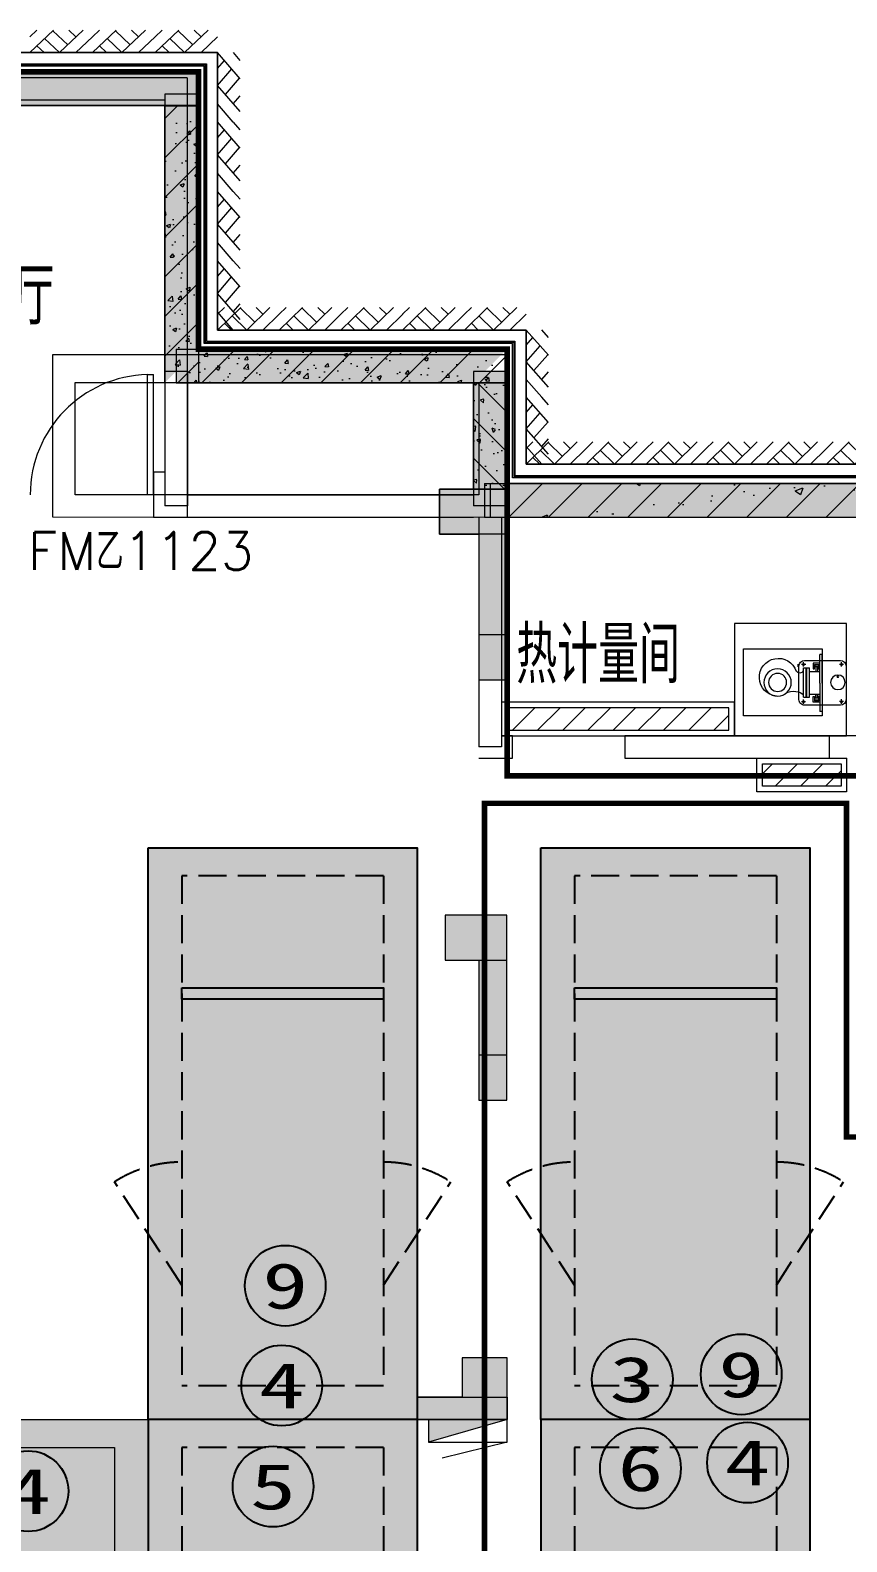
# Model space of a CAD drawing. Extents: x -264757 to 86229, y 4049843 to 4347093.
# Drawn here: x -60139 to -52861, y 4306218 to 4319702 of the extents above; entities that cross this region are included whole.
import ezdxf
from ezdxf.enums import TextEntityAlignment as Align

# ---------------------------------------------------------------- set-up
doc = ezdxf.new("R2010")
doc.units = 0
doc.header["$LTSCALE"] = 1000
doc.header["$MEASUREMENT"] = 0
doc.linetypes.add('AX-01DK-PB01$1$A-001-车位参照B1$0$A-001-车位参照B1$0$A-001-车位参照B1$0$A-H4-001-基本图形$0$A-001-车位B1$0$DASH', pattern=[0.35, 0.25, -0.1])
doc.linetypes.add('DASH', pattern=[0.35, 0.25, -0.1])
doc.layers.add('AX-01DK-PB01$0$AX-001DK-01-PB01-02$0$A-3-WinF(Text)', color=8, linetype='Continuous', plot=False)
for name, color, linetype in [('不利因素1-紧邻消火栓', 7, 'Continuous'), ('不利因素3-紧邻房间出入口', 7, 'Continuous'), ('不利因素4-紧邻行车坡道', 7, 'Continuous'), ('不利因素5-单面靠墙', 7, 'Continuous'), ('不利因素6-双面靠墙', 7, 'Continuous'), ('子母车位', 7, 'Continuous'), ('普通车位', 7, 'Continuous')]:
    doc.layers.add(name, color=color, linetype=linetype)
doc.layers.add('无关图层', color=8, linetype='Continuous', lineweight=0)
doc.layers.add('车位归属楼栋范围线', color=7, linetype='Continuous', true_color=0x19e6c7)
doc.styles.add('AX-01DK-PB01$0$AX-001DK-01-PB01-02$0$_TCH_WINDOW', font='SIMPLEX', dxfattribs={"bigfont": 'GBCBIG'})
doc.styles.add('AX-01DK-PB01$0$Standard', font='gbenor.shx', dxfattribs={"bigfont": 'gbcbig.shx'})
doc.styles.add('AX-01DK-PB01$1$AX-001DK-01-PB01-02$0$Standard', font='gbenor.shx', dxfattribs={"bigfont": 'gbcbig.shx'})
doc.styles.add('SX-ACK-PB01-WNC-ALL$0$黑体', font='simhei.ttf')
doc.styles.add('黑体', font='simhei.ttf')

# ---------------------------------------------------------------- blocks, each defined once
blk = doc.blocks.new('A$C7e5eb487')
at = {"layer": '普通车位', "true_color": 0xf18f8e}
h = blk.add_hatch(color=11, dxfattribs=at)
h.dxf.hatch_style = 1
h.paths.add_polyline_path([(2400, 0), (2400, -5300), (0, -5300), (0, 0)])
blk = doc.blocks.new('普通车位')
at = {"layer": '无关图层'}
for p, q in [((-2.253, 3.186), (0.077, 3.764)), ((1.352, -1.38), (0.077, 3.764)), ((-1.889, 2.967), (-0.142, 3.4)), ((1.001, -1.21), (-0.142, 3.4)), ((-0.977, -1.958), (-2.253, 3.186)), ((-0.746, -1.643), (-1.889, 2.967)), ((-0.746, -1.643), (1.001, -1.21)), ((-0.977, -1.958), (1.352, -1.38))]:
    blk.add_line(p, q, dxfattribs=at)
for points in [[(0.074, 2.527), (0.879, 1.777)], [(-1.673, 2.094), (-2.033, 1.054)]]:
    blk.add_lwpolyline(points, dxfattribs=at)
blk.add_lwpolyline([(0.76, -0.239), (-0.987, -0.673), (-1.011, -0.575), (0.736, -0.142)], close=True, dxfattribs=at)
for centre, start, end in [((0.074, 2.527), 283.9287, 316.9845), ((-1.673, 2.094), 250.873, 283.9287)]:
    blk.add_arc(centre, 1.1, start, end, dxfattribs=at)
at = {"layer": '普通车位', "xscale": -0.0009999999999999812, "yscale": 0.0009999999999999812, "zscale": 0.0009999999999999812, "rotation": 13.92873520577783}
blk.add_blockref('A$C7e5eb487', (0.077, 3.764), dxfattribs=at)
blk = doc.blocks.new('A$C741380cb')
at = {"layer": '子母车位', "true_color": 0x0617f9}
h = blk.add_hatch(color=5, dxfattribs=at)
h.dxf.hatch_style = 1
h.paths.add_polyline_path([(2400, 0), (2400, -10400), (0, -10400), (0, 0)])
blk = doc.blocks.new('子母车位1')
at = {"layer": '子母车位', "color": 8, "linetype": 'AX-01DK-PB01$1$A-001-车位参照B1$0$A-001-车位参照B1$0$A-001-车位参照B1$0$A-H4-001-基本图形$0$A-001-车位B1$0$DASH'}
for p, q in [((330318, -478521), (332118, -478521)), ((330318, -478521), (330318, -483071, 0)), ((332118, -478521), (332118, -483071, 0)), ((330318, -483071, 0), (332118, -483071, 0)), ((330318, -483621, 0), (332118, -483621, 0)), ((330318, -483621, 0), (330318, -488371)), ((332118, -483621, 0), (332118, -488371)), ((330318, -488371), (332118, -488371))]:
    blk.add_line(p, q, dxfattribs=at)
at = {"layer": '子母车位', "color": 83}
for p, q in [((330018, -483371, 0), (330018, -488671)), ((330018, -483371, 0), (332418, -483371, 0)), ((332418, -483371, 0), (332418, -488671)), ((330018, -488671), (332418, -488671))]:
    blk.add_line(p, q, dxfattribs=at)
blk.add_lwpolyline([(332418, -478271), (330018, -478271), (330018, -483371), (332418, -483371)], close=True, dxfattribs=at)
at = {"layer": '子母车位'}
blk.add_lwpolyline([(332118, -479521), (330318, -479521), (330318, -479621), (332118, -479621)], close=True, dxfattribs=at)
at = {"layer": '子母车位', "linetype": 'AX-01DK-PB01$1$A-001-车位参照B1$0$A-001-车位参照B1$0$A-001-车位参照B1$0$A-H4-001-基本图形$0$A-001-车位B1$0$DASH'}
for points in [[(330318, -482171), (329718, -481249)], [(332118, -482171), (332718, -481249)]]:
    blk.add_lwpolyline(points, dxfattribs=at)
at = {"layer": '子母车位', "elevation": 0}
blk.add_lwpolyline([(332118, -484621), (330318, -484621), (330318, -484721), (332118, -484721)], close=True, dxfattribs=at)
at = {"layer": '子母车位', "linetype": 'AX-01DK-PB01$1$A-001-车位参照B1$0$A-001-车位参照B1$0$A-001-车位参照B1$0$A-H4-001-基本图形$0$A-001-车位B1$0$DASH', "elevation": 0}
for points in [[(330318, -487471), (329718, -486549)], [(332118, -487471), (332718, -486549)]]:
    blk.add_lwpolyline(points, dxfattribs=at)
at = {"layer": '子母车位', "linetype": 'AX-01DK-PB01$1$A-001-车位参照B1$0$A-001-车位参照B1$0$A-001-车位参照B1$0$A-H4-001-基本图形$0$A-001-车位B1$0$DASH'}
for centre, start, end in [((330318, -482171, 0), 89.9997, 123.0554), ((332118, -482171, 0), 56.9439, 89.9997), ((330318, -487471), 89.9997, 123.0554), ((332118, -487471), 56.9439, 89.9997)]:
    blk.add_arc(centre, 1100, start, end, dxfattribs=at)
at = {"layer": '子母车位', "rotation": 179.9996583709065}
blk.add_blockref('A$C741380cb', (332418, -488671), dxfattribs=at)
blk = doc.blocks.new('20200722.21175556')
at = {"layer": '不利因素1-紧邻消火栓', "true_color": 0x3c6a45}
h = blk.add_hatch(color=97, dxfattribs=at)
h.dxf.hatch_style = 1
edge = h.paths.add_edge_path()
edge.add_arc((360, 360), 360, 0, 360)
at = {"layer": '不利因素1-紧邻消火栓'}
blk.add_circle((360, 360), 360, dxfattribs=at)
at = {"layer": '不利因素1-紧邻消火栓', "style": '黑体', "width": 1.390625}
blk.add_text('9', height=407, dxfattribs=at).set_placement((156, 156), (564, 156), align=Align.FIT)
blk = doc.blocks.new('20200722.21182971')
at = {"layer": '不利因素4-紧邻行车坡道', "true_color": 0x9591ce}
h = blk.add_hatch(color=193, dxfattribs=at)
h.dxf.hatch_style = 1
edge = h.paths.add_edge_path()
edge.add_arc((360, 360), 360, 0, 360)
at = {"layer": '不利因素4-紧邻行车坡道'}
blk.add_circle((360, 360), 360, dxfattribs=at)
at = {"layer": '不利因素4-紧邻行车坡道', "style": '黑体', "width": 1.390625}
blk.add_text('4', height=407, dxfattribs=at).set_placement((156, 156), (564, 156), align=Align.FIT)
blk = doc.blocks.new('SX-ACK-PB01-WNC-ALL$0$20200722.21182536')
at = {"layer": '不利因素3-紧邻房间出入口', "true_color": 0xe4d218}
h = blk.add_hatch(color=52, dxfattribs=at)
h.dxf.hatch_style = 1
edge = h.paths.add_edge_path()
edge.add_arc((360, 360), 360, 0, 360)
at = {"layer": '不利因素3-紧邻房间出入口'}
blk.add_circle((360, 360), 360, dxfattribs=at)
at = {"layer": '不利因素3-紧邻房间出入口', "style": 'SX-ACK-PB01-WNC-ALL$0$黑体', "width": 1.390625}
blk.add_text('3', height=407, dxfattribs=at).set_placement((156, 156), (564, 156), align=Align.FIT)
blk = doc.blocks.new('SX-ACK-PB01-WNC-ALL$0$20200722.21183209')
at = {"layer": '不利因素5-单面靠墙', "true_color": 0x6d711d}
h = blk.add_hatch(color=66, dxfattribs=at)
h.dxf.hatch_style = 1
edge = h.paths.add_edge_path()
edge.add_arc((360, 360), 360, 0, 360)
at = {"layer": '不利因素5-单面靠墙'}
blk.add_circle((360, 360), 360, dxfattribs=at)
at = {"layer": '不利因素5-单面靠墙', "style": 'SX-ACK-PB01-WNC-ALL$0$黑体', "width": 1.390625}
blk.add_text('5', height=407, dxfattribs=at).set_placement((156, 156), (564, 156), align=Align.FIT)
blk = doc.blocks.new('SX-ACK-PB01-WNC-ALL$0$20200722.21183455')
at = {"layer": '不利因素6-双面靠墙', "true_color": 0xf2b47b}
h = blk.add_hatch(color=31, dxfattribs=at)
h.dxf.hatch_style = 1
edge = h.paths.add_edge_path()
edge.add_arc((360, 360), 360, 0, 360)
at = {"layer": '不利因素6-双面靠墙'}
blk.add_circle((360, 360), 360, dxfattribs=at)
at = {"layer": '不利因素6-双面靠墙', "style": 'SX-ACK-PB01-WNC-ALL$0$黑体', "width": 1.390625}
blk.add_text('6', height=407, dxfattribs=at).set_placement((156, 156), (564, 156), align=Align.FIT)
blk = doc.blocks.new('AX-01DK-PB01$1$$LinePat$素土夯实')
at = {"layer": '无关图层'}
for p, q in [((0, -210), (210, 0)), ((120, -300), (420, 0)), ((420, 0), (608, -188)), ((495, -300), (795, 0)), ((615, 0), (705, -90)), ((315, -105), (502, -293)), ((210, -210), (300, -300)), ((705, -300), (795, -210))]:
    blk.add_line(p, q, dxfattribs=at)
blk = doc.blocks.new('PX-03CK-JSK$0$PX-CKB-P01-JSK$0$$0$水泵')
at = {"layer": '无关图层'}
for p, q in [((-25148, 231515, 0), (-25148, 231195, 0)), ((-25135, 231525, 0), (-25095, 231525, 0)), ((-25116, 231543, 0), (-25116, 231511, 0)), ((-25116, 231511, 0), (-25116, 231507, 0)), ((-24798, 231565, 0), (-25098, 231565, 0)), ((-24804, 231524, 0), (-24764, 231524, 0)), ((-24785, 231542, 0), (-24785, 231510, 0)), ((-24748, 231195, 0), (-24748, 231515, 0)), ((-24903, 231492, 0), (-24880, 231492, 0)), ((-24785, 231510, 0), (-24785, 231506, 0)), ((-24644, 231352, 0), (-25244, 231352, 0)), ((-25244, 231352, 0), (-25244, 230652, 0)), ((-24950, 231351, 0), (-25204, 231351, 0)), ((-25204, 231351, 0), (-25204, 231330, 0)), ((-24950, 231330, 0), (-25204, 231330, 0)), ((-25120, 231330, 0), (-25120, 231273, 0)), ((-25120, 231273, 0), (-25070, 231273, 0)), ((-25108, 231323, 0), (-25067, 231323, 0)), ((-25108, 231284, 0), (-25108, 231323, 0)), ((-25070, 231284, 0), (-25108, 231284, 0)), ((-25103, 231315, 0), (-25103, 231292, 0)), ((-25085, 231320, 0), (-25098, 231320, 0)), ((-25098, 231287, 0), (-25084, 231287, 0)), ((-25084, 231323, 0), (-25084, 231284, 0)), ((-25084, 231310, 0), (-25052, 231310, 0)), ((-25084, 231297, 0), (-25052, 231297, 0)), ((-25055, 231310, 0), (-25083, 231310, 0)), ((-25070, 231273, 0), (-25070, 231284, 0)), ((-25067, 231323, 0), (-25067, 231330, 0)), ((-25052, 231328, 0), (-25052, 231239, 0)), ((-24950, 231351, 0), (-24696, 231351, 0)), ((-24950, 231330, 0), (-24696, 231330, 0)), ((-24846, 231239, 0), (-24846, 231328, 0)), ((-24846, 231312, 0), (-24807, 231312, 0)), ((-24844, 231299, 0), (-24806, 231299, 0)), ((-24827, 231323, 0), (-24827, 231330, 0)), ((-24785, 231323, 0), (-24827, 231323, 0)), ((-24824, 231284, 0), (-24785, 231284, 0)), ((-24824, 231273, 0), (-24824, 231284, 0)), ((-24773, 231273, 0), (-24824, 231273, 0)), ((-24807, 231322, 0), (-24807, 231284, 0)), ((-24793, 231319, 0), (-24807, 231319, 0)), ((-24807, 231289, 0), (-24793, 231289, 0)), ((-24788, 231294, 0), (-24788, 231314, 0)), ((-24785, 231284, 0), (-24785, 231323, 0)), ((-24773, 231324, 0), (-24773, 231332, 0)), ((-24773, 231330, 0), (-24773, 231273, 0)), ((-24696, 231351, 0), (-24696, 231330, 0)), ((-24644, 230652, 0), (-24644, 231352, 0)), ((-25136, 231186, 0), (-25096, 231186, 0)), ((-25106, 231185, 0), (-25129, 231185, 0)), ((-25117, 231204, 0), (-25117, 231172, 0)), ((-25117, 231172, 0), (-25117, 231168, 0)), ((-25098, 231145, 0), (-24798, 231145, 0)), ((-25077, 231185, 0), (-25077, 231238, 0)), ((-25077, 231215, 0), (-24815, 231215, 0)), ((-25077, 231208, 0), (-24815, 231208, 0)), ((-25077, 231185, 0), (-24815, 231185, 0)), ((-25076, 231238, 0), (-24815, 231238, 0)), ((-24815, 231185, 0), (-24815, 231238, 0)), ((-24781, 231136, 0), (-24805, 231136, 0)), ((-24804, 231186, 0), (-24764, 231186, 0)), ((-24785, 231205, 0), (-24785, 231173, 0)), ((-24785, 231173, 0), (-24785, 231169, 0)), ((-25244, 230652, 0), (-24644, 230652, 0))]:
    blk.add_line(p, q, dxfattribs=at)
for centre, radius in [((-25117, 231525, 0), 8.75), ((-24944, 231492, 0), 65), ((-24785, 231524, 0), 8.75), ((-24891, 231492, 0), 7.88), ((-25117, 231186, 0), 8.75), ((-24785, 231186, 0), 8.75), ((-24945, 230955, 0), 122), ((-24945, 230955, 0), 80.5)]:
    blk.add_circle(centre, radius, dxfattribs=at)
for centre, radius, start, end in [((-25098, 231515, 0), 50, 90.0002, 180.0002), ((-24798, 231515, 0), 50, 0.0002, 90.0002), ((-25098, 231315, 0), 5.18, 90.0002, 180.0002), ((-25098, 231292, 0), 5.18, 180.0002, 270.0002), ((-24793, 231314, 0), 5.18, 0.0002, 90.0002), ((-24793, 231294, 0), 5.18, 270.0002, 0.0002), ((-25098, 231195, 0), 50, 180.0002, 270.0002), ((-24899, 230961, 0), 169, 185.2838, 71.5275), ((-25165, 231098, 0), 142, 319.6544, 36.6268), ((-24826, 231152, 0), 34.6, 117.9765, 237.6187), ((-24798, 231195, 0), 50, 270.0002, 0.0002)]:
    blk.add_arc(centre, radius, start, end, dxfattribs=at)
blk = doc.blocks.new('AX-01DK-PB01$0$$DorLib2D$00000001')
at = {"layer": '无关图层'}
for p, q in [((0.45, 0.975), (0.5, 0.975)), ((0.45, 0), (0.45, 0.975)), ((0.5, 0), (0.5, 0.975)), ((0.5, 0), (0.45, 0))]:
    blk.add_line(p, q, dxfattribs=at)
at = {"layer": '无关图层', "lineweight": 13}
blk.add_arc((0.475, 0), 0.975, 91.4693, 180, dxfattribs=at)
blk = doc.blocks.new('PX-03CK-XHS$1$$TWTSYS$00000508')
at = {"layer": '无关图层'}
for p, q in [((-0.5, 0.5), (0.324, 1.224)), ((-0.5, 0.5), (-0.5, -0.5)), ((-0.5, -0.5), (0.5, 0.5)), ((0.5, 0.5), (-0.5, 0.5)), ((0.5, -0.5), (0.5, 0.5)), ((-0.5, -0.5), (0.5, -0.5))]:
    blk.add_line(p, q, dxfattribs=at)
blk.add_solid([(0.5, -0.5), (0.5, 0.5), (-0.5, -0.5)], dxfattribs=at)

msp = doc.modelspace()

# ---------------------------------------------------------------- hatches: boundary and pattern name
at = {"layer": '无关图层'}
h = msp.add_hatch(dxfattribs=at)
h.set_pattern_fill('ARMORED', color=256, scale=50, style=0)
h.set_pattern_definition([(50, (-4706.13, 213902.15), (358.630091, -31.376067), [37.5, -412.5]), (355, (-4706.13, 213902.15), (-69.375667, 376.096067), [30, -330]), (100.4514, (-4676.25, 213899.54), (289.25469, 344.71977), [31.870095, -350.571056]), (46.1842, (-4706.13, 214002.15), (533.620524, -82.759507), [56.25, -618.75]), (96.6356, (-4661.66, 213995.25), (467.33135, 487.058935), [47.805144, -525.8565]), (351.1842, (-4706.13, 214002.15), (467.33097, 487.0593), [45, -495]), (21, (-4656.13, 213977.15), (298.453526, -201.309445), [37.5, -412.5]), (326, (-4656.13, 213977.15), (121.657666, 362.575023), [30, -330]), (71.4514, (-4631.26, 213960.37), (420.111314, 161.265248), [31.870095, -350.571056]), (37.5, (-4706.13, 213902.15), (6.0799277, 166.446927), [0, -326, 0, -335, 0, -331.25]), (7.5, (-4706.13, 213902.15), (131.534769, 197.205856), [0, -191, 0, -318.5, 0, -126.25]), (327.5, (-4817.63, 213902.15), (266.911218, -11.277436), [0, -125, 0, -390, 0, -517.5]), (317.5, (-4867.63, 213902.15), (291.593085, 50.052491), [0, -162.5, 0, -259, 0, -367.5]), (45, (-4706.13, 213902.15), (-176.776695, 176.776695), [])])
h.paths.add_polyline_path([(-68339.1, 4319330.2), (-58639, 4319330.4), (-58639, 4319030.4), (-68339.1, 4319030.2)])
for points in [[(-68139.1, 4319030.2), (-58938.7, 4319031.5), (-58638.7, 4319331.6), (-68139.1, 4319330.2)], [(-58938.7, 4319130.2), (-58939, 4316557.4), (-58639, 4316857.4), (-58638.7, 4319130.2)], [(-58838.9, 4316557.4), (-56189.3, 4316557.4), (-55889.3, 4316857.4), (-58838.9, 4316857.4)], [(-56189.3, 4316657.4), (-56189.2, 4315458), (-55889.2, 4315458), (-55889.3, 4316657.4)], [(-56089.2, 4315358.3), (-56039.7, 4315358.4), (-56039.7, 4315658.4), (-56089.2, 4315658.3)], [(-56039.7, 4315658.4), (-56039.7, 4315358.4), (-48289.1, 4315359.3), (-48589, 4315659.2)], [(-56490.3, 4315207.8), (-56490.3, 4315607.8), (-55889.9, 4315607.8), (-55889.9, 4315207.8)], [(-56140.1, 4313907.8), (-55890.1, 4313907.8), (-55890.1, 4314307.8), (-56140.1, 4314307.8)], [(-56439.9, 4311407.6), (-55889.9, 4311407.6), (-55889.9, 4311807.6), (-56439.9, 4311807.6)], [(-56140.1, 4310157.6), (-55889.9, 4310157.6), (-55889.9, 4310557.6), (-56140.1, 4310557.6)], [(-56689, 4307308), (-55889, 4307308), (-55889, 4307858), (-56289, 4307858), (-56289, 4307508), (-56689, 4307508)]]:
    msp.add_hatch(color=256, dxfattribs=at).paths.add_polyline_path(points)
h = msp.add_hatch(dxfattribs=at)
h.set_pattern_fill('ARMORED', color=256, scale=50, style=0)
h.set_pattern_definition([(50, (-9399.7, -50.23), (358.630091, -31.376067), [37.5, -412.5]), (355, (-9399.7, -50.23), (-69.375667, 376.096067), [30, -330]), (100.4514, (-9369.8, -52.85), (289.25469, 344.71977), [31.870095, -350.571056]), (46.1842, (-9399.7, 49.77), (533.620524, -82.759507), [56.25, -618.75]), (96.6356, (-9355.2, 42.87), (467.33135, 487.058935), [47.805144, -525.8565]), (351.1842, (-9399.7, 49.77), (467.33097, 487.0593), [45, -495]), (21, (-9349.7, 24.77), (298.453526, -201.309445), [37.5, -412.5]), (326, (-9349.7, 24.77), (121.657666, 362.575023), [30, -330]), (71.4514, (-9324.8, 8), (420.111314, 161.265248), [31.870095, -350.571056]), (37.5, (-9399.69, -50.23), (6.0799277, 166.446927), [0, -326, 0, -335, 0, -331.25]), (7.5, (-9399.69, -50.23), (131.534769, 197.205856), [0, -191, 0, -318.5, 0, -126.25]), (327.5, (-9511.19, -50.23), (266.911218, -11.277436), [0, -125, 0, -390, 0, -517.5]), (317.5, (-9561.19, -50.23), (291.593085, 50.052491), [0, -162.5, 0, -259, 0, -367.5]), (45, (-9399.69, -50.23), (-176.776695, 176.776695), [])])
h.paths.add_polyline_path([(-58939.6, 4319027.8), (-58639.4, 4319027.8), (-58639.4, 4316557.8), (-58939.6, 4316557.8)])
h = msp.add_hatch(dxfattribs=at)
h.set_pattern_fill('ARMORED', color=256, scale=50, style=0)
h.set_pattern_definition([(50, (-19706.5, 215349.53), (358.630091, -31.376067), [37.5, -412.5]), (355, (-19706.5, 215349.53), (-69.375667, 376.096067), [30, -330]), (100.4514, (-19676.6, 215346.92), (289.25469, 344.71977), [31.870095, -350.571056]), (46.1842, (-19706.5, 215449.53), (533.620524, -82.759507), [56.25, -618.75]), (96.6356, (-19662.03, 215442.64), (467.33135, 487.058935), [47.805144, -525.8565]), (351.1842, (-19706.5, 215449.53), (467.33097, 487.0593), [45, -495]), (21, (-19656.5, 215424.53), (298.453526, -201.309445), [37.5, -412.5]), (326, (-19656.5, 215424.53), (121.657666, 362.575023), [30, -330]), (71.4514, (-19631.62, 215407.76), (420.111314, 161.265248), [31.870095, -350.571056]), (37.5, (-19706.5, 215349.53), (6.0799277, 166.446927), [0, -326, 0, -335, 0, -331.25]), (7.5, (-19706.5, 215349.53), (131.534769, 197.205856), [0, -191, 0, -318.5, 0, -126.25]), (327.5, (-19818, 215349.53), (266.911218, -11.277436), [0, -125, 0, -390, 0, -517.5]), (317.5, (-19868, 215349.53), (291.593085, 50.052491), [0, -162.5, 0, -259, 0, -367.5]), (45, (-19706.5, 215349.53), (-176.776695, 176.776695), [])])
h.paths.add_polyline_path([(-58639.4, 4316557.6), (-55889.6, 4316557.6), (-55889.6, 4316857.6), (-58639.4, 4316857.6)])
h = msp.add_hatch(dxfattribs=at)
h.set_pattern_fill('ARMORED', color=256, scale=50, angle=90, style=0)
h.set_pattern_definition([(140, (4045318.1, 4384540.46), (31.376067, 358.630091), [37.5, -412.5]), (85, (4045318.1, 4384540.46), (-376.096067, -69.375667), [30, -330]), (190.4514, (4045320.7, 4384570.34), (-344.71977, 289.25469), [31.870095, -350.571056]), (136.1842, (4045218.1, 4384540.46), (82.759507, 533.620524), [56.25, -618.75]), (186.6356, (4045225, 4384584.9), (-487.058935, 467.33135), [47.805144, -525.8565]), (81.1842, (4045218.1, 4384540.46), (-487.0593, 467.33097), [45, -495]), (111, (4045243.1, 4384590.46), (201.309445, 298.453526), [37.5, -412.5]), (56, (4045243.1, 4384590.46), (-362.575023, 121.657666), [30, -330]), (161.4514, (4045259.87, 4384615.33), (-161.265248, 420.111314), [31.870095, -350.571056]), (127.5, (4045318.09, 4384540.46), (-166.446927, 6.0799277), [0, -326, 0, -335, 0, -331.25]), (97.5, (4045318.09, 4384540.46), (-197.205856, 131.534769), [0, -191, 0, -318.5, 0, -126.25]), (57.5, (4045318.09, 4384428.96), (11.277436, 266.911218), [0, -125, 0, -390, 0, -517.5]), (47.5, (4045318.1, 4384378.96), (-50.052491, 291.593085), [0, -162.5, 0, -259, 0, -367.5]), (135, (4045318.1, 4384540.46), (-176.776695, -176.776695), [])])
h.paths.add_polyline_path([(-55890, 4316557.6), (-55889.9, 4315607.8), (-56189.9, 4315607.8), (-56189.9, 4316557.6)])
h = msp.add_hatch(dxfattribs=at)
h.set_pattern_fill('钢筋混凝土', color=256, scale=100)
h.set_pattern_definition([(45, (3e-05, 250), (-176.776695, 176.776695), []), (50, (3e-05, 250), (717.26018, -62.752135), [75, -825]), (355, (3e-05, 250), (-138.75133, 752.19213), [60, -660]), (100.4514, (59.8, 244.8), (578.50938, 689.43954), [63.74019, -701.14211]), (46.1842, (3e-05, 450), (1067.24105, -165.51901), [112.5, -1237.5]), (96.6356, (88.9, 436.2), (934.6627, 974.11787), [95.6103, -1051.713]), (351.1842, (3e-05, 450), (934.66195, 974.1186), [90, -990]), (21, (100, 400), (596.90705, -402.61889), [75, -825]), (326, (100, 400), (243.31533, 725.15005), [60, -660]), (71.4514, (149.74, 366.45), (840.22263, 322.5305), [63.74019, -701.14211]), (37.5, (3e-05, 250), (12.159855, 332.893854), [0, -652, 0, -670, 0, -662.5]), (7.5, (3e-05, 250), (263.069537, 394.411712), [0, -382, 0, -637, 0, -252.5]), (327.5, (-223, 250), (533.822436, -22.554872), [0, -250, 0, -780, 0, -1035]), (317.5, (-323, 250), (583.18617, 100.10498), [0, -325, 0, -518, 0, -735])])
h.paths.add_polyline_path([(-55889, 4315658), (-55889, 4315358), (-48588.1, 4315358), (-48588.1, 4315658)])
h = msp.add_hatch(color=256, dxfattribs=at)
h.dxf.hatch_style = 1
h.paths.add_polyline_path([(-56490.3, 4315607.8), (-56490.3, 4315207.8), (-56140.1, 4315207.8), (-56140.1, 4313907.8), (-55890.1, 4313907.8), (-55890.1, 4315607.8)])
h = msp.add_hatch(dxfattribs=at)
h.set_pattern_fill('ANSI31', color=256, scale=100, angle=360)
h.set_pattern_definition([(45, (-7233.6, 241700.74), (-112.2532015, 112.2532015), [])])
h.paths.add_polyline_path([(-53912.3, 4313658.6), (-55889.7, 4313658.6), (-55889.7, 4313458.7), (-53912.3, 4313458.7)])
h = msp.add_hatch(dxfattribs=at)
h.set_pattern_fill('ANSI31', color=256, scale=100, angle=360)
h.set_pattern_definition([(45, (-6097.22, 237300.24), (-112.2532015, 112.2532015), [])])
h.paths.add_polyline_path([(-53612.3, 4313158.8), (-52912.3, 4313158.8), (-52912.3, 4312958.9), (-53612.3, 4312958.9)])
h = msp.add_hatch(color=256, dxfattribs=at)
h.dxf.hatch_style = 1
h.paths.add_polyline_path([(-56439.9, 4311807.6), (-56439.9, 4311407.6), (-56140.1, 4311407.6), (-56140.1, 4310157.6), (-55889.9, 4310157.6), (-55889.9, 4311807.6)])
h = msp.add_hatch(color=256, dxfattribs=at)
h.dxf.hatch_style = 1
h.paths.add_polyline_path([(-56689, 4307508), (-55889, 4307508), (-55889, 4307308), (-56689, 4307308)])

# ---------------------------------------------------------------- linework, layer by layer
for p, q in [((-58469.1, 4319501.6), (-68509.4, 4319502.1)), ((-68509.4, 4319502.1), (-58469.1, 4319501.6)), ((-58469.4, 4317027.4), (-58469.1, 4319501.6)), ((-58469.1, 4319501.6), (-58469.4, 4317027.4)), ((-68409.4, 4319402.1), (-58569.1, 4319401.6)), ((-68399.4, 4319392.1), (-58579.1, 4319391.6)), ((-58589.1, 4319381.6), (-68389.4, 4319382.1)), ((-68139.1, 4319330.2), (-58638.7, 4319331.6)), ((-58739.2, 4319278), (-62039.6, 4319278)), ((-58739.2, 4319278), (-58739.2, 4315358)), ((-58589.3, 4316907.4), (-58589.1, 4319381.6)), ((-58579.1, 4319391.6), (-58579.3, 4316917.4)), ((-58569.1, 4319401.6), (-58569.3, 4316927.4)), ((-68139.1, 4319030.2), (-58938.7, 4319031.5)), ((-58939.2, 4319078), (-62039.6, 4319078)), ((-58939.2, 4319078), (-58939.2, 4315758)), ((-58938.7, 4319130.2), (-58939, 4316557.4)), ((-58638.7, 4319130.2), (-58938.7, 4319130.2)), ((-58638.7, 4319130.2), (-58639, 4316857.4)), ((-55720, 4317027.6), (-58469.4, 4317027.4)), ((-58469.4, 4317027.4), (-55720, 4317027.6)), ((-55719.4, 4315829.6), (-55720, 4317027.6)), ((-55720, 4317027.6), (-55719.4, 4315829.6)), ((-58838.9, 4316857.4), (-55889.3, 4316857.4)), ((-58838.9, 4316857.4), (-58838.9, 4316557.4)), ((-55839.9, 4316907.6), (-58589.3, 4316907.4)), ((-58579.3, 4316917.4), (-55829.9, 4316917.6)), ((-58569.3, 4316927.4), (-55819.9, 4316927.6)), ((-55839.4, 4315709.6), (-55839.9, 4316907.6)), ((-55829.9, 4316917.6), (-55829.4, 4315719.6)), ((-55819.9, 4316927.6), (-55819.4, 4315729.6)), ((-58939, 4316657.4), (-58938.9, 4315458)), ((-58739, 4316657.4), (-58939, 4316657.4)), ((-58739, 4316657.4), (-58738.9, 4315458)), ((-56189.3, 4316657.4), (-56189.2, 4315458)), ((-55889.3, 4316657.4), (-56189.3, 4316657.4)), ((-55889.3, 4316657.4), (-55889.2, 4315458)), ((-58838.9, 4316557.4), (-56189.3, 4316557.4)), ((-48758.6, 4315829.6), (-55719.4, 4315829.6)), ((-55719.4, 4315829.6), (-48758.6, 4315829.6)), ((-58939.2, 4315758), (-59039.4, 4315758)), ((-59039.4, 4315758), (-59039.4, 4315358)), ((-56089.2, 4315658.3), (-56039.7, 4315658.4)), ((-56089.2, 4315658.3), (-56089.2, 4315358.3)), ((-56039.7, 4315658.4), (-48589, 4315659.2)), ((-56039.7, 4315658.4), (-56039.7, 4315358.4)), ((-48638.5, 4315709.6), (-55839.4, 4315709.6)), ((-55829.4, 4315719.6), (-48648.5, 4315719.6)), ((-55819.4, 4315729.6), (-48658.5, 4315729.6)), ((-58738.9, 4315558), (-56189.2, 4315558.3)), ((-58738.9, 4315458), (-58938.9, 4315458)), ((-55889.2, 4315458), (-56189.2, 4315458)), ((-59039.4, 4315358), (-58739.2, 4315358)), ((-58938.9, 4315358), (-56189.2, 4315358.3)), ((-56139.7, 4315358.3), (-56139.7, 4313308.7)), ((-56089.2, 4315358.3), (-56039.7, 4315358.4)), ((-56039.7, 4315358.4), (-48289.1, 4315359.3)), ((-55939.7, 4315358.4), (-55939.7, 4313308.7)), ((-55840, 4313408.7), (-55939.7, 4313408.7)), ((-55840, 4313208.7), (-55840, 4313408.7)), ((-52659.3, 4313408.8), (-54840, 4313408.7)), ((-54840, 4313408.7), (-54840, 4313208.7)), ((-53016.4, 4313208.8), (-53016.4, 4313408.8)), ((-55939.7, 4313308.7), (-56139.7, 4313308.7)), ((-56139.7, 4313208.7), (-55840, 4313208.7)), ((-54840, 4313208.7), (-52859.3, 4313208.8))]:
    msp.add_line(p, q, dxfattribs=at)
for points in [[(-68339.1, 4319330.2), (-58639, 4319330.4), (-58639, 4319030.4), (-68339.1, 4319030.2)], [(-58939.6, 4319027.8), (-58639.4, 4319027.8), (-58639.4, 4316557.8), (-58939.6, 4316557.8)], [(-58639.4, 4316557.6), (-55889.6, 4316557.6), (-55889.6, 4316857.6), (-58639.4, 4316857.6)], [(-59739.2, 4315558), (-59739.2, 4316558), (-56139.6, 4316558), (-56139.6, 4315558)], [(-55889.9, 4315607.8), (-55889.9, 4316557.6), (-56189.9, 4316557.6), (-56189.9, 4315607.8)], [(-55889, 4315658), (-55889, 4315358), (-48588.1, 4315358), (-48588.1, 4315658)], [(-56490.3, 4315607.8), (-56490.3, 4315207.8), (-56140.1, 4315207.8), (-56140.1, 4313907.8), (-55890.1, 4313907.8), (-55890.1, 4315607.8)], [(-56490.3, 4315207.8), (-56490.3, 4315607.8), (-55889.9, 4315607.8), (-55889.9, 4315207.8)], [(-56140.1, 4313907.8), (-55890.1, 4313907.8), (-55890.1, 4314307.8), (-56140.1, 4314307.8)], [(-52862.3, 4313408.8), (-52862.3, 4314408.8), (-53862.3, 4314408.8), (-53862.3, 4313408.8)], [(-53862.3, 4313708.6), (-55939.7, 4313708.6), (-55939.7, 4313408.7), (-53862.3, 4313408.7)], [(-53912.3, 4313658.6), (-55889.7, 4313658.6), (-55889.7, 4313458.7), (-53912.3, 4313458.7)], [(-53662.3, 4313208.8), (-52862.3, 4313208.8), (-52862.3, 4312908.9), (-53662.3, 4312908.9)], [(-53612.3, 4313158.8), (-52912.3, 4313158.8), (-52912.3, 4312958.9), (-53612.3, 4312958.9)], [(-56439.9, 4311407.6), (-55889.9, 4311407.6), (-55889.9, 4311807.6), (-56439.9, 4311807.6)], [(-56140.1, 4310157.6), (-55889.9, 4310157.6), (-55889.9, 4310557.6), (-56140.1, 4310557.6)], [(-56689, 4307308), (-55889, 4307308), (-55889, 4307858), (-56289, 4307858), (-56289, 4307508), (-56689, 4307508)], [(-56689, 4307508), (-55889, 4307508), (-55889, 4307308), (-56689, 4307308)]]:
    msp.add_lwpolyline(points, close=True, dxfattribs=at)
msp.add_lwpolyline([(-55889.6, 4315356.4), (-59939.2, 4315358), (-59939.2, 4316808), (-55889.6, 4316808), (-55889.6, 4315356.4)], dxfattribs=at)
at = {"layer": '无关图层', "ltscale": 0.5}
msp.add_lwpolyline([(-56439.9, 4311807.6), (-56439.9, 4311407.6), (-56140.1, 4311407.6), (-56140.1, 4310157.6), (-55889.9, 4310157.6), (-55889.9, 4311807.6)], close=True, dxfattribs=at)
at = {"layer": '车位归属楼栋范围线', "linetype": 'DASH', "ltscale": 5, "const_width": 50}
for points in [[(-91675.2, 4296522.8), (-91675.2, 4303108), (-101089.7, 4303108), (-101089.7, 4307258), (-102589.6, 4307258), (-102589.6, 4309208), (-101089.7, 4309208), (-101089.7, 4316858), (-98339.4, 4316857.6), (-98339.4, 4319328), (-88639.4, 4319328), (-88639.3, 4316857.8), (-83339.6, 4316856.5), (-83339.7, 4319328.8), (-73639.4, 4319328.8), (-73639.4, 4316859.2), (-68339, 4316859.2), (-68339.1, 4319330.2), (-58639, 4319330.2), (-58639.4, 4316857.6), (-55889.3, 4316857.4), (-55889.3, 4313051.8), (-52505.7, 4313051.8)], [(-56090.2, 4296158), (-56090.2, 4312805.1), (-52862.3, 4312805.1), (-52862.3, 4309828.9), (-48777.9, 4309828.9), (-48777.9, 4312559.6), (-45038.8, 4312559.6), (-45038.8, 4307562.6), (-36938.4, 4307562.6), (-36938.4, 4312684.1), (-30040.1, 4312684.1), (-30040.1, 4307786), (-22180.7, 4307786), (-22180.7, 4312789.5), (-14943.1, 4312789.5), (-14943.1, 4307715.7), (-7136.3, 4307715.7), (-7136.3, 4312856.2), (390.6, 4312856.2), (390.6, 4307878.3), (8352.1, 4307878.3), (8352.1, 4312829.7), (15349.9, 4312829.7)]]:
    msp.add_lwpolyline(points, dxfattribs=at)

# ---------------------------------------------------------------- block references
at = {"layer": '不利因素1-紧邻消火栓'}
for p in [(-58226.4, 4308141.7, 0), (-54162, 4307350.9, 0)]:
    msp.add_blockref('20200722.21175556', p, dxfattribs=at)
at = {"layer": '不利因素3-紧邻房间出入口'}
msp.add_blockref('SX-ACK-PB01-WNC-ALL$0$20200722.21182536', (-55132.3, 4307307.5, 0), dxfattribs=at)
at = {"layer": '不利因素4-紧邻行车坡道'}
for p in [(-58257.8, 4307252.2, 0), (-54105.5, 4306564.7, 0), (-60518.9, 4306309.7, 0)]:
    msp.add_blockref('20200722.21182971', p, dxfattribs=at)
at = {"layer": '不利因素5-单面靠墙'}
msp.add_blockref('SX-ACK-PB01-WNC-ALL$0$20200722.21183209', (-58334.7, 4306351, 0), dxfattribs=at)
at = {"layer": '不利因素6-双面靠墙'}
msp.add_blockref('SX-ACK-PB01-WNC-ALL$0$20200722.21183455', (-55060, 4306514.3, 0), dxfattribs=at)
at = {"layer": '子母车位', "xscale": -1, "rotation": 359.9996583709064}
for p in [(273331.4, 4790677.1), (276832, 4790677.1)]:
    msp.add_blockref('子母车位1', p, dxfattribs=at)
at = {"layer": '无关图层', "yscale": 0.6666666666666666, "zscale": 0.6666666666666666}
for p, xscale, rotation in [((-59584.7, 4319501.6), 0.7016276586465564, 179.9970033899087), ((-59026.9, 4319501.6), 0.7016276586465564, 179.9970033899087), ((-58469.1, 4319501.6), 0.7016276586465564, 179.9970033899087), ((-58469.2, 4318883), 0.778036361244671, 89.9942792116812), ((-58469.2, 4318264.5), 0.778036361244671, 89.9942792116812), ((-58469.3, 4317645.9), 0.778036361244671, 89.9942792116812), ((-58469.4, 4317027.4), 0.778036361244671, 89.9942792116812), ((-57919.5, 4317027.4), 0.6916668569413311, 180.0033086959739), ((-57369.6, 4317027.5), 0.6916668569413311, 180.0033086959739), ((-56819.7, 4317027.5), 0.6916668569413311, 180.0033086959739), ((-56269.9, 4317027.5), 0.6916668569413311, 180.0033086959739), ((-55720, 4317027.6), 0.6916668569413311, 180.0033086959739), ((-55719.7, 4316428.6), 0.7534596805086011, 90.0262306760936), ((-55719.4, 4315829.6), 0.7534596805086011, 90.0262306760936), ((-55184, 4315829.6), 0.673523576095995, 180), ((-54648.5, 4315829.6), 0.673523576095995, 180), ((-54113.1, 4315829.6), 0.673523576095995, 180), ((-53577.6, 4315829.6), 0.673523576095995, 180), ((-53042.2, 4315829.6), 0.673523576095995, 180), ((-52506.7, 4315829.6), 0.673523576095995, 180)]:
    msp.add_blockref('AX-01DK-PB01$1$$LinePat$素土夯实', p, dxfattribs=dict(at, xscale=xscale, rotation=rotation))
at = {"layer": '无关图层'}
ref = msp.add_blockref('AX-01DK-PB01$0$$DorLib2D$00000001', (-59589.4, 4315558), dxfattribs=dict(at, xscale=-1100, yscale=-1100, zscale=400, rotation=180))
ref.add_attrib('A', 'FM乙1123', (-60159.4, 4314887.7), dxfattribs={"layer": 'AX-01DK-PB01$0$AX-001DK-01-PB01-02$0$A-3-WinF(Text)', "height": 337.59, "style": 'AX-01DK-PB01$0$AX-001DK-01-PB01-02$0$_TCH_WINDOW'})
at = {"layer": '无关图层', "xscale": -1, "rotation": 270}
msp.add_blockref('PX-03CK-JSK$0$PX-CKB-P01-JSK$0$$0$水泵', (-284432.4, 4338828.5, 0), dxfattribs=at)
at = {"layer": '无关图层', "xscale": -700, "yscale": -200, "zscale": 700}
msp.add_blockref('PX-03CK-XHS$1$$TWTSYS$00000508', (-56239.6, 4307208), dxfattribs=at)
at = {"layer": '普通车位', "extrusion": (0, 0, -1), "xscale": 1000.000000000019, "yscale": 1000.000000000019, "zscale": -1000.000000000019, "rotation": 166.0712647942222}
msp.add_blockref('普通车位', (60069.9, 4305642.8), dxfattribs=at)

# ---------------------------------------------------------------- texts
at = {"layer": '无关图层'}
for s, style, p in [('电梯厅', 'AX-01DK-PB01$0$Standard', (-61019.7, 4317074.8)), ('热计量间', 'AX-01DK-PB01$1$AX-001DK-01-PB01-02$0$Standard', (-55806.8, 4313875))]:
    msp.add_text(s, height=506.38, dxfattribs=dict(at, style=style)).set_placement(p)

doc.saveas('drawing.dxf')
